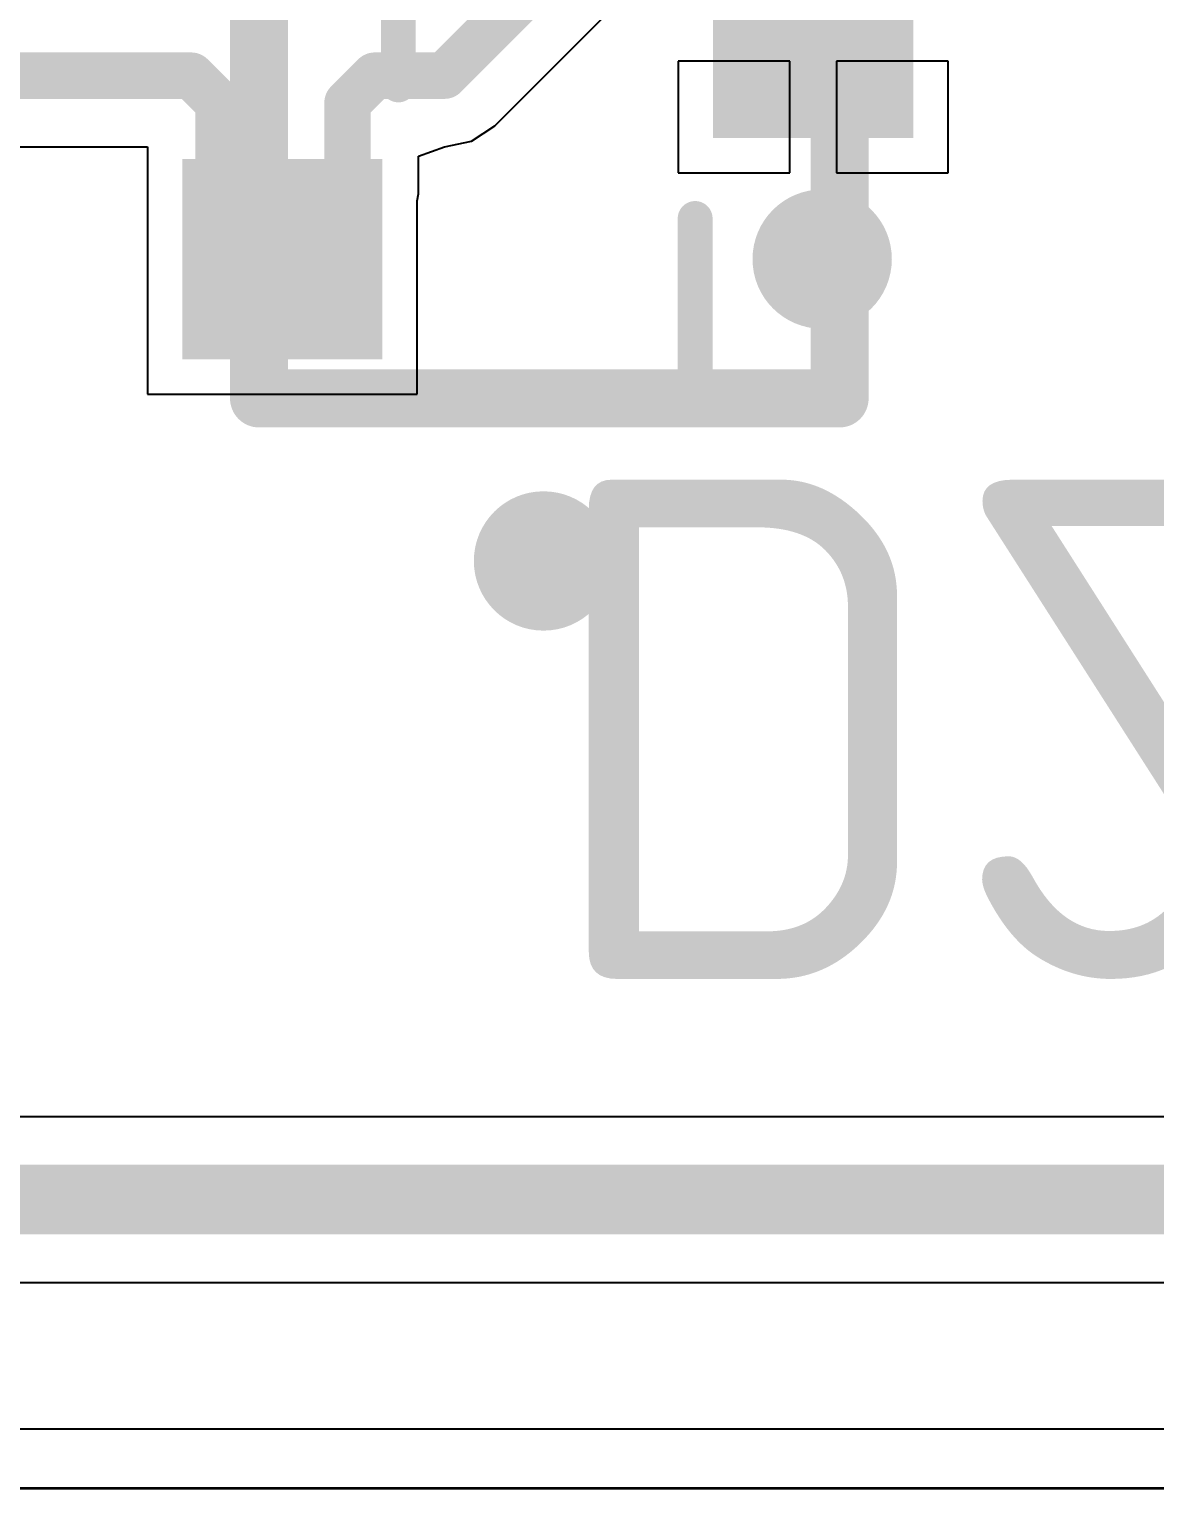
# Model space of a CAD drawing. Header units: inches. Extents: x -0.1 to 88.5, y -0.1 to 66.5.
# Drawn here: x 41.79 to 46.63, y 0 to 6.29 of the extents above; entities that cross this region are included whole.
import ezdxf

# ---------------------------------------------------------------- set-up
doc = ezdxf.new("R2010")
doc.units = ezdxf.units.IN
for name, color, linetype in [('Assembly Notes', 56, 'Continuous'), ('Bottom Layer', 5, 'Continuous'), ('Bottom Overlay', 54, 'Continuous'), ('Bottom Paste', 16, 'Continuous'), ('Bottom Solder', 6, 'Continuous'), ('Mechanical 3', 76, 'Continuous'), ('Top Layer', 1, 'Continuous'), ('Via Holes', 16, 'Continuous')]:
    doc.layers.add(name, color=color, linetype=linetype)
doc.styles.add('GOST type B', font='', dxfattribs={"height": 0.2})
doc.styles.get('GOST type B').set_extended_font_data('GOST type B')

# ---------------------------------------------------------------- blocks, each defined once
blk = doc.blocks.new('SOT23_3_B_76')
at = {"layer": 'Bottom Layer'}
for points in [[(-1.50599902, 1.33599936), (-0.74399902, 1.33599936), (-0.74399902, 0.57399936), (-1.50599902, 0.57399936)], [(0.78000098, 0.38349936), (1.54200098, 0.38349936), (1.54200098, -0.3785006399999999), (0.78000098, -0.3785006399999999)], [(-1.50599902, -0.56900064), (-0.74399902, -0.56900064), (-0.74399902, -1.33100064), (-1.50599902, -1.33100064)]]:
    blk.add_hatch(color=5, dxfattribs=at).paths.add_polyline_path(points)
at = {"layer": 'Bottom Paste'}
for points in [[(-1.50599902, 1.33599936), (-0.74399902, 1.33599936), (-0.74399902, 0.57399936), (-1.50599902, 0.57399936)], [(0.78000098, 0.38349936), (1.54200098, 0.38349936), (1.54200098, -0.3785006399999999), (0.78000098, -0.3785006399999999)], [(-1.50599902, -0.56900064), (-0.74399902, -0.56900064), (-0.74399902, -1.33100064), (-1.50599902, -1.33100064)]]:
    blk.add_hatch(color=16, dxfattribs=at).paths.add_polyline_path(points)
at = {"layer": 'Bottom Solder'}
for points in [[(-1.55599892, 1.38599926), (-0.69399912, 1.38599926), (-0.69399912, 0.52399946), (-1.55599892, 0.52399946)], [(0.73000108, 0.4334992599999999), (1.59200088, 0.4334992599999999), (1.59200088, -0.4285005399999999), (0.73000108, -0.4285005399999999)], [(-1.55599892, -0.51900074), (-0.69399912, -0.51900074), (-0.69399912, -1.38100054), (-1.55599892, -1.38100054)]]:
    blk.add_hatch(color=6, dxfattribs=at).paths.add_polyline_path(points)
at = {"layer": 'Assembly Notes'}
for points in [[(-1.22500136, 1.54999944, 0.2499995, 0.2499995, 0), (1.27500126, 1.54999944, 0.2499995, 0.2499995, 0)], [(-1.22500136, -1.54999944, 0.2499995, 0.2499995, 0), (-1.22500136, 1.54999944, 0.2499995, 0.2499995, 0)], [(1.27500126, -1.54999944, 0.2499995, 0.2499995, 0), (1.27500126, 1.54999944, 0.2499995, 0.2499995, 0)], [(-1.22500136, -1.54999944, 0.2499995, 0.2499995, 0), (1.27500126, -1.54999944, 0.2499995, 0.2499995, 0)]]:
    blk.add_lwpolyline(points, format="xyseb", dxfattribs=at)
for points in [[(-1.2875006, 1.54999944, 0.12499848, 0.12499848, 1), (-1.16250212, 1.54999944, 0.12499848, 0.12499848, 1)], [(-1.2875006, 1.54999944, 0.12499848, 0.12499848, 1), (-1.16250212, 1.54999944, 0.12499848, 0.12499848, 1)], [(1.21250202, 1.54999944, 0.12499848, 0.12499848, 1), (1.3375005, 1.54999944, 0.12499848, 0.12499848, 1)], [(1.21250202, 1.54999944, 0.12499848, 0.12499848, 1), (1.3375005, 1.54999944, 0.12499848, 0.12499848, 1)], [(-1.2875006, -1.54999944, 0.12499848, 0.12499848, 1), (-1.16250212, -1.54999944, 0.12499848, 0.12499848, 1)], [(-1.2875006, -1.54999944, 0.12499848, 0.12499848, 1), (-1.16250212, -1.54999944, 0.12499848, 0.12499848, 1)], [(1.21250202, -1.54999944, 0.12499848, 0.12499848, 1), (1.3375005, -1.54999944, 0.12499848, 0.12499848, 1)], [(1.21250202, -1.54999944, 0.12499848, 0.12499848, 1), (1.3375005, -1.54999944, 0.12499848, 0.12499848, 1)]]:
    blk.add_lwpolyline(points, format="xyseb", close=True, dxfattribs=at)
at = {"layer": 'Bottom Overlay'}
for points in [[(-0.4249978799999999, 1.50311104, 0.1499997, 0.1499997, 0), (0.65300098, 1.50311104, 0.1499997, 0.1499997, 0)], [(0.65300098, 0.77499972, 0.1499997, 0.1499997, 0), (0.65300098, 1.50311104, 0.1499997, 0.1499997, 0)], [(-0.62500002, -0.1999996, 0.1499997, 0.1499997, 0), (-0.62500002, 0.1999996, 0.1499997, 0.1499997, 0)], [(0.65300098, -1.50343616, 0.1499997, 0.1499997, 0), (0.65300098, -0.77499972, 0.1499997, 0.1499997, 0)], [(-0.37499798, -1.50343616, 0.1499997, 0.1499997, 0), (0.65300098, -1.50343616, 0.1499997, 0.1499997, 0)]]:
    blk.add_lwpolyline(points, format="xyseb", dxfattribs=at)
for points in [[(-0.46249844, 1.50311104, 0.07499858, 0.07499858, 1), (-0.38749732, 1.50311104, 0.07499858, 0.07499858, 1)], [(0.6155004199999999, 1.50311104, 0.07499858, 0.07499858, 1), (0.69050154, 1.50311104, 0.07499858, 0.07499858, 1)], [(0.6155004199999999, 1.50311104, 0.07499858, 0.07499858, 1), (0.69050154, 1.50311104, 0.07499858, 0.07499858, 1)], [(0.6155004199999999, 0.77499972, 0.07499858, 0.07499858, 1), (0.69050154, 0.77499972, 0.07499858, 0.07499858, 1)], [(-0.66250058, 0.1999996, 0.07499858, 0.07499858, 1), (-0.58749946, 0.1999996, 0.07499858, 0.07499858, 1)], [(-0.66250058, -0.1999996, 0.07499858, 0.07499858, 1), (-0.58749946, -0.1999996, 0.07499858, 0.07499858, 1)], [(0.6155004199999999, -0.77499972, 0.07499858, 0.07499858, 1), (0.69050154, -0.77499972, 0.07499858, 0.07499858, 1)], [(-0.41249854, -1.50343616, 0.07499858, 0.07499858, 1), (-0.33749742, -1.50343616, 0.07499858, 0.07499858, 1)], [(0.6155004199999999, -1.50343616, 0.07499858, 0.07499858, 1), (0.69050154, -1.50343616, 0.07499858, 0.07499858, 1)], [(0.6155004199999999, -1.50343616, 0.07499858, 0.07499858, 1), (0.69050154, -1.50343616, 0.07499858, 0.07499858, 1)]]:
    blk.add_lwpolyline(points, format="xyseb", close=True, dxfattribs=at)
at = {"layer": 'Assembly Notes', "style": 'GOST type B', "text_generation_flag": 2}
blk.add_text('D2', height=2.15000078, rotation=180, dxfattribs=at).set_placement((-0.02499868, -1.89999874))

msp = doc.modelspace()

# ---------------------------------------------------------------- hatches: boundary and pattern name
at = {"layer": 'Bottom Layer'}
h = msp.add_hatch(color=5, dxfattribs=at)
edge = h.paths.add_edge_path()
edge.add_arc((45.20000104, 5.29999956), 0.2999994, 0, 360)
h = msp.add_hatch(color=5, dxfattribs=at)
edge = h.paths.add_edge_path()
edge.add_arc((43.99999582, 3.99999962), 0.2999994, 0, 360)
at = {"layer": 'Top Layer'}
h = msp.add_hatch(color=1, dxfattribs=at)
edge = h.paths.add_edge_path()
edge.add_arc((45.20000104, 5.29999956), 0.2999994, 0, 360)
h = msp.add_hatch(color=1, dxfattribs=at)
edge = h.paths.add_edge_path()
edge.add_arc((43.99999582, 3.99999962), 0.2999994, 0, 360)
at = {"layer": 'Via Holes'}
h = msp.add_hatch(color=7, dxfattribs=at)
edge = h.paths.add_edge_path()
edge.add_arc((45.20000104, 5.29999956), 0.1499997, 0, 360)
h = msp.add_hatch(color=7, dxfattribs=at)
edge = h.paths.add_edge_path()
edge.add_arc((43.99999582, 3.99999962), 0.1499997, 0, 360)

# ---------------------------------------------------------------- linework, layer by layer
at = {"layer": 'Bottom Layer'}
for p, q in [((43.78974986, 5.8737119), (44.37878094, 6.46274552)), ((45.06100208, 6.15249976), (44.58000228, 6.15249976)), ((44.58000228, 6.15249976), (44.58000228, 5.671499959999999)), ((45.06100208, 5.671499959999999), (45.06100208, 6.15249976)), ((45.74200148, 6.15249976), (45.26100168, 6.15249976)), ((45.26100168, 6.15249976), (45.26100168, 5.671499959999999)), ((45.74200148, 5.671499959999999), (45.74200148, 6.15249976)), ((43.6905146, 5.80740774), (43.78974986, 5.8737119)), ((43.57346378, 5.78412102), (43.6905146, 5.80740774)), ((40.29594684, 5.784123559999999), (42.29400228, 5.784123559999999)), ((42.29400228, 5.784123559999999), (42.29400228, 4.71899996)), ((43.46187904, 5.74359024), (43.57346378, 5.78412102)), ((43.46187904, 5.580999759999999), (43.46187904, 5.74359024)), ((44.58000228, 5.671499959999999), (45.06100208, 5.671499959999999)), ((45.26100168, 5.671499959999999), (45.74200148, 5.671499959999999)), ((43.45600148, 5.55145194), (43.46187904, 5.580999759999999)), ((43.45600148, 4.71899996), (43.45600148, 5.55145194)), ((42.29400228, 4.71899996), (43.45600148, 4.71899996)), ((52.66908185999999, 0.2612364599999999), (3.00634908, 0.26123392))]:
    msp.add_line(p, q, dxfattribs=at)
for points in [[(43.57346124, 6.090000519999999, 0.1999996, 0.1999996, 0), (44.16249994, 6.679039219999999, 0.1999996, 0.1999996, 0)], [(40.28587065999999, 6.090000519999999, 0.1999996, 0.1999996, 0), (42.48284365999999, 6.090000519999999, 0.1999996, 0.1999996, 0)], [(42.48284365999999, 6.090000519999999, 0.1999996, 0.1999996, 0), (42.60000116, 5.97284302, 0.1999996, 0.1999996, 0)], [(43.15600208, 5.97284302, 0.1999996, 0.1999996, 0), (43.27315958, 6.090000519999999, 0.1999996, 0.1999996, 0)], [(43.27315958, 6.090000519999999, 0.1999996, 0.1999996, 0), (43.57346124, 6.090000519999999, 0.1999996, 0.1999996, 0)], [(42.60000116, 5.575000279999999, 0.1999996, 0.1999996, 0), (42.60000116, 5.97284302, 0.1999996, 0.1999996, 0)], [(43.15600208, 5.580999759999999, 0.1999996, 0.1999996, 0), (43.15600208, 5.97284302, 0.1999996, 0.1999996, 0)], [(42.60000116, 5.575000279999999, 0.1999996, 0.1999996, 0), (42.87500188, 5.29999956, 0.1999996, 0.1999996, 0)], [(42.87500188, 5.29999956, 0.1999996, 0.1999996, 0), (43.15600208, 5.580999759999999, 0.1999996, 0.1999996, 0)]]:
    msp.add_lwpolyline(points, format="xyseb", dxfattribs=at)
for points in [[(42.43284376, 6.090000519999999, 0.0999998, 0.0999998, 1), (42.53284356, 6.090000519999999, 0.0999998, 0.0999998, 1)], [(42.43284376, 6.090000519999999, 0.0999998, 0.0999998, 1), (42.53284356, 6.090000519999999, 0.0999998, 0.0999998, 1)], [(43.22315967999999, 6.090000519999999, 0.0999998, 0.0999998, 1), (43.32315948, 6.090000519999999, 0.0999998, 0.0999998, 1)], [(43.22315967999999, 6.090000519999999, 0.0999998, 0.0999998, 1), (43.32315948, 6.090000519999999, 0.0999998, 0.0999998, 1)], [(43.52346134, 6.090000519999999, 0.0999998, 0.0999998, 1), (43.62346114, 6.090000519999999, 0.0999998, 0.0999998, 1)], [(43.52346134, 6.090000519999999, 0.0999998, 0.0999998, 1), (43.62346114, 6.090000519999999, 0.0999998, 0.0999998, 1)], [(42.55000125999999, 5.97284302, 0.0999998, 0.0999998, 1), (42.65000106, 5.97284302, 0.0999998, 0.0999998, 1)], [(42.55000125999999, 5.97284302, 0.0999998, 0.0999998, 1), (42.65000106, 5.97284302, 0.0999998, 0.0999998, 1)], [(43.10600218, 5.97284302, 0.0999998, 0.0999998, 1), (43.20600198, 5.97284302, 0.0999998, 0.0999998, 1)], [(43.10600218, 5.97284302, 0.0999998, 0.0999998, 1), (43.20600198, 5.97284302, 0.0999998, 0.0999998, 1)], [(42.55000125999999, 5.575000279999999, 0.0999998, 0.0999998, 1), (42.65000106, 5.575000279999999, 0.0999998, 0.0999998, 1)], [(42.55000125999999, 5.575000279999999, 0.0999998, 0.0999998, 1), (42.65000106, 5.575000279999999, 0.0999998, 0.0999998, 1)], [(43.10600218, 5.580999759999999, 0.0999998, 0.0999998, 1), (43.20600198, 5.580999759999999, 0.0999998, 0.0999998, 1)], [(43.10600218, 5.580999759999999, 0.0999998, 0.0999998, 1), (43.20600198, 5.580999759999999, 0.0999998, 0.0999998, 1)], [(42.82500198, 5.29999956, 0.0999998, 0.0999998, 1), (42.92500178, 5.29999956, 0.0999998, 0.0999998, 1)], [(42.82500198, 5.29999956, 0.0999998, 0.0999998, 1), (42.92500178, 5.29999956, 0.0999998, 0.0999998, 1)]]:
    msp.add_lwpolyline(points, format="xyseb", close=True, dxfattribs=at)
at = {"layer": 'Mechanical 3'}
msp.add_lwpolyline([(3.00635162, 0.00635, 0.0127, 0.0127, 0), (85.50635172, 0.00635, 0.0127, 0.0127, 0)], format="xyseb", dxfattribs=at)
at = {"layer": 'Top Layer'}
for p, q in [((62.1497487, 1.60685734), (37.60024992, 1.60685734)), ((37.60024992, 0.89314274), (62.1497487, 0.89314274)), ((85.50635172, 0.2612364599999999), (3.00634908, 0.26123392))]:
    msp.add_line(p, q, dxfattribs=at)
msp.add_lwpolyline([(37.24999915999999, 1.25000004, 0.2999994, 0.2999994, 0), (62.49999945999999, 1.25000004, 0.2999994, 0.2999994, 0)], format="xyseb", dxfattribs=at)

# ---------------------------------------------------------------- block references
msp.add_blockref('SOT23_3_B_76', (44.0000009, 6.2500002))

doc.saveas('drawing.dxf')
